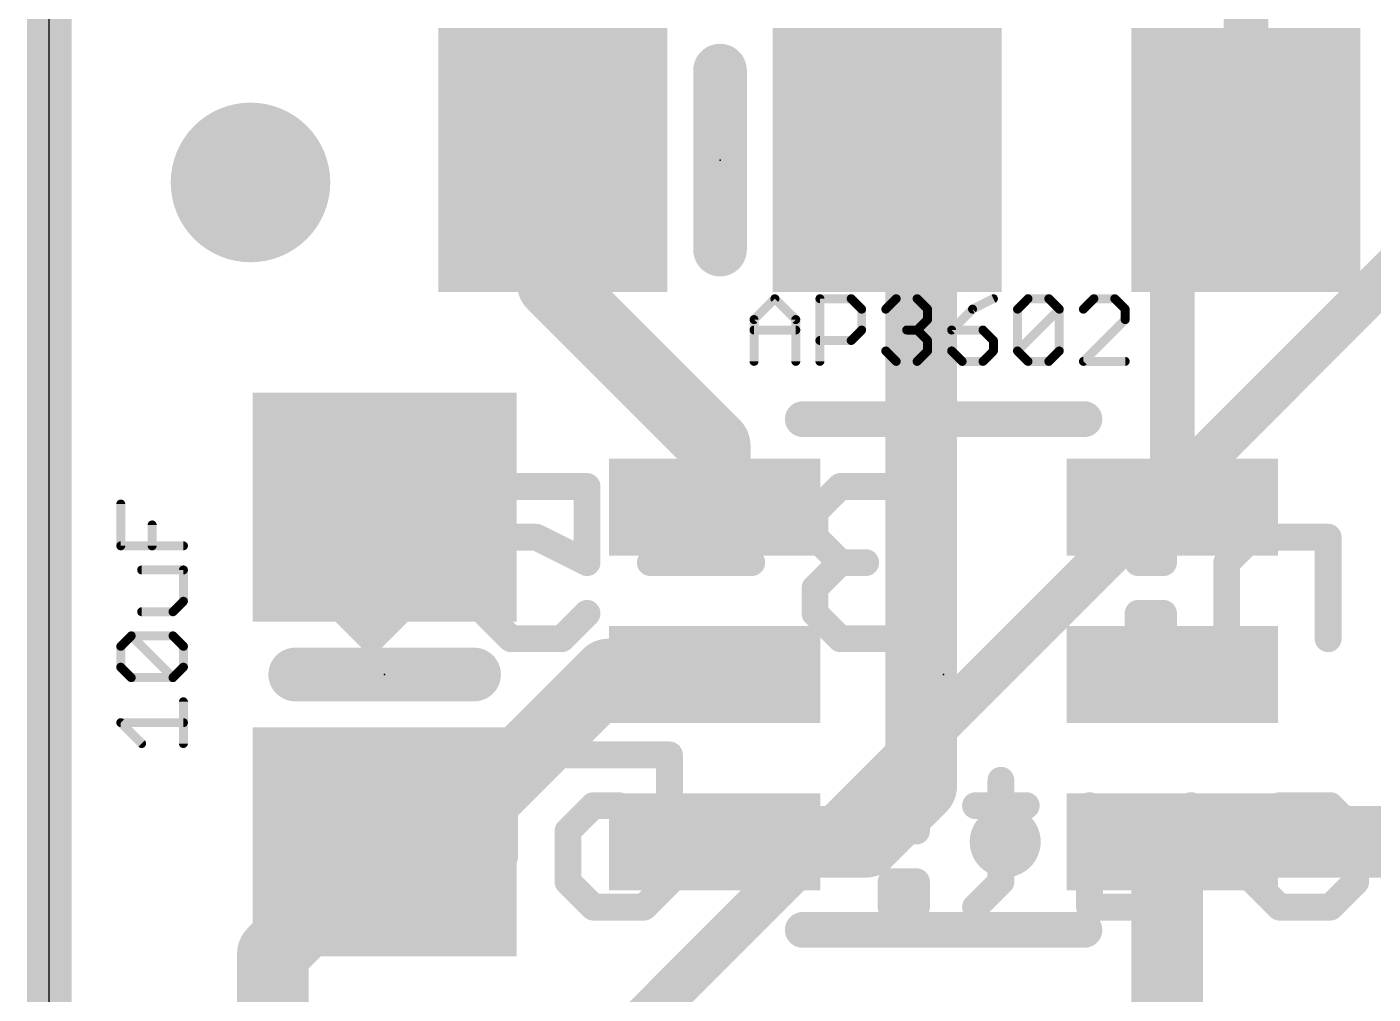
# Model space of a CAD drawing. Extents: x -0.1 to 11.9, y -0.1 to 15.5.
# Drawn here: x -0.13 to 7.52, y 4.79 to 10.28 of the extents above; entities that cross this region are included whole.
import ezdxf

# ---------------------------------------------------------------- set-up
doc = ezdxf.new("R2010")
doc.units = 0
for name, color, linetype in [('1', 12, 'CONTINUOUS'), ('16', 132, 'CONTINUOUS'), ('18', 110, 'CONTINUOUS'), ('20', 53, 'CONTINUOUS'), ('21', 40, 'CONTINUOUS'), ('22', 6, 'CONTINUOUS'), ('23', 53, 'CONTINUOUS'), ('27', 253, 'CONTINUOUS')]:
    doc.layers.add(name, color=color, linetype=linetype)

# ---------------------------------------------------------------- blocks, each defined once
blk = doc.blocks.new('RECT')
blk.add_solid([(-0.5, -0.5), (0.5, -0.5), (-0.5, 0.5), (0.5, 0.5)])
blk = doc.blocks.new('ROUNDV')
at = {"const_width": 0.5}
blk.add_lwpolyline([(0, -0.25, 1), (0, 0.25, 1), (0, -0.25)], format="xyb", dxfattribs=at)

msp = doc.modelspace()

# ---------------------------------------------------------------- linework, layer by layer
at = {"layer": '1'}
for points, const_width in [([(0, 15.367), (0, 0)], 0.254), ([(6.797, 9.525), (6.797, 10.734)], 0.254), ([(2.86, 8.824), (2.86, 9.525)], 0.4064), ([(4.953, 9.332), (4.76, 9.525)], 0.4064), ([(6.38, 9.108), (6.797, 9.525)], 0.254), ([(4.953, 5.969), (4.953, 9.332)], 0.4064), ([(6.38, 7.554), (6.38, 9.108)], 0.254), ([(3.78, 7.904), (2.86, 8.824)], 0.4064), ([(3.78, 7.554), (3.78, 7.904)], 0.4064), ([(2.225, 5.654), (3.175, 6.604)], 0.4064), ([(3.175, 6.604), (3.78, 6.604)], 0.4064), ([(4.638, 5.654), (4.953, 5.969)], 0.4064), ([(1.27, 5.019), (1.905, 5.654)], 0.4064), ([(1.905, 5.654), (2.225, 5.654)], 0.4064), ([(3.78, 5.654), (4.638, 5.654)], 0.4064), ([(6.35, 5.624), (6.38, 5.654)], 0.4064), ([(6.35, 2.54), (6.35, 5.624)], 0.4064), ([(6.38, 5.654), (8.636, 5.654)], 0.4064), ([(1.27, 2.54), (1.27, 5.019)], 0.4064)]:
    msp.add_lwpolyline(points, dxfattribs=dict(at, const_width=const_width))
for points, const_width in [([(2.9616, 9.525, 1), (2.7584, 9.525)], 0.2032), ([(4.8318, 9.5968, 1), (4.6882, 9.4532)], 0.2032), ([(6.8419, 9.4801, 1), (6.7521, 9.5699)], 0.127), ([(6.7335, 9.525, 1), (6.8605, 9.525)], 0.127), ([(5.0546, 9.332, 1), (4.8514, 9.332)], 0.2032), ([(4.8812, 9.2602, 1), (5.0248, 9.4038)], 0.2032), ([(6.4435, 9.108, 1), (6.3165, 9.108)], 0.127), ([(6.3351, 9.1529, 1), (6.4249, 9.0631)], 0.127), ([(2.9318, 8.8958, 1), (2.7882, 8.7522)], 0.2032), ([(2.7584, 8.824, 1), (2.9616, 8.824)], 0.2032), ([(3.8816, 7.904, 1), (3.6784, 7.904)], 0.2032), ([(3.7082, 7.8322, 1), (3.8518, 7.9758)], 0.2032), ([(3.6784, 7.554, 1), (3.8816, 7.554)], 0.2032), ([(6.3165, 7.554, 1), (6.4435, 7.554)], 0.127), ([(3.175, 6.7056, 1), (3.175, 6.5024)], 0.2032), ([(3.2468, 6.5322, 1), (3.1032, 6.6758)], 0.2032), ([(3.78, 6.5024, 1), (3.78, 6.7056)], 0.2032), ([(5.0248, 5.8972, 1), (4.8812, 6.0408)], 0.2032), ([(4.8514, 5.969, 1), (5.0546, 5.969)], 0.2032), ([(1.905, 5.7556, 1), (1.905, 5.5524)], 0.2032), ([(1.9768, 5.5822, 1), (1.8332, 5.7258)], 0.2032), ([(2.1532, 5.7258, 1), (2.2968, 5.5822)], 0.2032), ([(2.225, 5.5524, 1), (2.225, 5.7556)], 0.2032), ([(3.78, 5.7556, 1), (3.78, 5.5524)], 0.2032), ([(4.5662, 5.7258, 1), (4.7098, 5.5822)], 0.2032), ([(4.638, 5.5524, 1), (4.638, 5.7556)], 0.2032), ([(6.4516, 5.624, 1), (6.2484, 5.624)], 0.2032), ([(6.38, 5.7556, 1), (6.38, 5.5524)], 0.2032), ([(6.4518, 5.5822, 1), (6.3082, 5.7258)], 0.2032), ([(6.2782, 5.6958, 1), (6.4218, 5.5522)], 0.2032), ([(1.3716, 5.019, 1), (1.1684, 5.019)], 0.2032), ([(1.1982, 5.0908, 1), (1.3418, 4.9472)], 0.2032)]:
    msp.add_lwpolyline(points, format="xyb", dxfattribs=dict(at, const_width=const_width))
at = {"layer": '16', "const_width": 0.254}
for points in [[(0, 15.367), (0, 0)], [(1.27, 2.54), (8.636, 9.906)]]:
    msp.add_lwpolyline(points, dxfattribs=at)
at = {"layer": '20'}
msp.add_line((0, 0), (0, 12.7), dxfattribs=at)
at = {"layer": '21'}
for points, const_width in [([(3.81, 10.033), (3.81, 9.017)], 0.3048), ([(5.88, 8.054), (4.28, 8.054)], 0.2032), ([(1.397, 6.604), (2.413, 6.604)], 0.3048), ([(4.28, 5.154), (5.88, 5.154)], 0.2032)]:
    msp.add_lwpolyline(points, dxfattribs=dict(at, const_width=const_width))
for points, const_width in [([(3.8862, 10.033, 1), (3.7338, 10.033)], 0.1524), ([(3.7338, 9.017, 1), (3.8862, 9.017)], 0.1524), ([(4.28, 8.1048, 1), (4.28, 8.0032)], 0.1016), ([(5.88, 8.0032, 1), (5.88, 8.1048)], 0.1016), ([(1.397, 6.6802, 1), (1.397, 6.5278)], 0.1524), ([(2.413, 6.5278, 1), (2.413, 6.6802)], 0.1524), ([(5.43, 5.554, 1), (5.43, 5.754, 1), (5.43, 5.554)], 0.2032), ([(4.28, 5.2048, 1), (4.28, 5.1032)], 0.1016), ([(5.88, 5.1032, 1), (5.88, 5.2048)], 0.1016)]:
    msp.add_lwpolyline(points, format="xyb", dxfattribs=dict(at, const_width=const_width))
at = {"layer": '22', "const_width": 0.1524}
for points in [[(1.5431, 7.0953), (1.5431, 7.6715)], [(2.1193, 7.6715), (2.1193, 7.0953)], [(2.4786, 7.6715), (3.0548, 7.6715)], [(3.0548, 7.6715), (3.0548, 7.2394)], [(4.4937, 7.6715), (4.3496, 7.5275)], [(4.7818, 7.6715), (4.4937, 7.6715)], [(4.9258, 7.5275), (4.7818, 7.6715)], [(4.3496, 7.5275), (4.3496, 7.3834)], [(2.6226, 7.3834), (2.4786, 7.2394)], [(2.7667, 7.3834), (2.6226, 7.3834)], [(3.0548, 7.2394), (2.7667, 7.3834)], [(4.3496, 7.3834), (4.4937, 7.2394)], [(6.3291, 7.3834), (6.1851, 7.3834)], [(6.1851, 7.3834), (6.1851, 7.2394)], [(6.3291, 7.2394), (6.3291, 7.3834)], [(6.8325, 7.3834), (6.6884, 7.2394)], [(7.2646, 7.3834), (6.8325, 7.3834)], [(7.2646, 6.8072), (7.2646, 7.3834)], [(2.4786, 7.2394), (2.4786, 6.9513)], [(3.9903, 7.2394), (3.4141, 7.2394)], [(4.4937, 7.2394), (4.3496, 7.0953)], [(4.4937, 7.2394), (4.6377, 7.2394)], [(6.1851, 7.2394), (6.3291, 7.2394)], [(6.6884, 7.2394), (6.6884, 6.8072)], [(1.8312, 6.8072), (1.5431, 7.0953)], [(2.1193, 7.0953), (1.8312, 6.8072)], [(4.3496, 7.0953), (4.3496, 6.9513)], [(2.4786, 6.9513), (2.6226, 6.8072)], [(2.9108, 6.8072), (3.0548, 6.9513)], [(4.3496, 6.9513), (4.4937, 6.8072)], [(4.7818, 6.8072), (4.9258, 6.9513)], [(6.3291, 6.9513), (6.1851, 6.9513)], [(6.1851, 6.9513), (6.1851, 6.8072)], [(6.3291, 6.8072), (6.3291, 6.9513)], [(2.6226, 6.8072), (2.9108, 6.8072)], [(4.4937, 6.8072), (4.7818, 6.8072)], [(6.1851, 6.8072), (6.3291, 6.8072)], [(2.0108, 5.5713), (2.0108, 6.1475)], [(2.587, 6.1475), (2.587, 5.5713)], [(2.9463, 6.1475), (3.5226, 6.1475)], [(3.5226, 6.1475), (3.5226, 5.7154)], [(5.4055, 6.0035), (5.4055, 5.4273)], [(3.0904, 5.8594), (2.9463, 5.7154)], [(3.2345, 5.8594), (3.0904, 5.8594)], [(3.5226, 5.7154), (3.2345, 5.8594)], [(4.9258, 5.8594), (4.7818, 5.8594)], [(4.7818, 5.8594), (4.7818, 5.7154)], [(4.9258, 5.7154), (4.9258, 5.8594)], [(5.5495, 5.8594), (5.2614, 5.8594)], [(5.9088, 5.2832), (5.9088, 5.8594)], [(6.485, 5.8594), (6.485, 5.4273)], [(6.8443, 5.7154), (6.9884, 5.8594)], [(6.9884, 5.8594), (7.2765, 5.8594)], [(7.2765, 5.8594), (7.4206, 5.7154)], [(2.9463, 5.7154), (2.9463, 5.4273)], [(4.7818, 5.7154), (4.9258, 5.7154)], [(6.8443, 5.4273), (6.8443, 5.7154)], [(7.4206, 5.7154), (7.4206, 5.4273)], [(2.2989, 5.2832), (2.0108, 5.5713)], [(2.587, 5.5713), (2.2989, 5.2832)], [(2.9463, 5.4273), (3.0904, 5.2832)], [(3.3785, 5.2832), (3.5226, 5.4273)], [(4.9258, 5.4273), (4.7818, 5.4273)], [(4.7818, 5.4273), (4.7818, 5.2832)], [(4.9258, 5.2832), (4.9258, 5.4273)], [(5.4055, 5.4273), (5.2614, 5.2832)], [(6.485, 5.4273), (6.341, 5.2832)], [(6.9884, 5.2832), (6.8443, 5.4273)], [(7.4206, 5.4273), (7.2765, 5.2832)], [(3.0904, 5.2832), (3.3785, 5.2832)], [(4.7818, 5.2832), (4.9258, 5.2832)], [(6.341, 5.2832), (5.9088, 5.2832)], [(7.2765, 5.2832), (6.9884, 5.2832)]]:
    msp.add_lwpolyline(points, dxfattribs=at)
at = {"layer": '22', "const_width": 0.0762}
for points in [[(1.5812, 7.6715, 1), (1.505, 7.6715)], [(2.1574, 7.6715, 1), (2.0812, 7.6715)], [(2.4786, 7.7096, 1), (2.4786, 7.6334)], [(3.0929, 7.6715, 1), (3.0167, 7.6715)], [(3.0548, 7.6334, 1), (3.0548, 7.7096)], [(4.4937, 7.7096, 1), (4.4937, 7.6334)], [(4.5206, 7.6446, 1), (4.4667, 7.6985)], [(4.8087, 7.6985, 1), (4.7548, 7.6446)], [(4.7818, 7.6334, 1), (4.7818, 7.7096)], [(4.3877, 7.5275, 1), (4.3115, 7.5275)], [(4.3227, 7.5544, 1), (4.3766, 7.5005)], [(4.8989, 7.5005, 1), (4.9528, 7.5544)], [(2.6226, 7.4215, 1), (2.6226, 7.3453)], [(2.6496, 7.3565, 1), (2.5957, 7.4104)], [(2.7837, 7.4175, 1), (2.7497, 7.3493)], [(2.7667, 7.3453, 1), (2.7667, 7.4215)], [(4.3766, 7.4104, 1), (4.3227, 7.3565)], [(4.3115, 7.3834, 1), (4.3877, 7.3834)], [(6.1851, 7.4215, 1), (6.1851, 7.3453)], [(6.2232, 7.3834, 1), (6.147, 7.3834)], [(6.3672, 7.3834, 1), (6.291, 7.3834)], [(6.3291, 7.3453, 1), (6.3291, 7.4215)], [(6.8325, 7.4215, 1), (6.8325, 7.3453)], [(6.8594, 7.3565, 1), (6.8055, 7.4104)], [(7.3027, 7.3834, 1), (7.2265, 7.3834)], [(7.2646, 7.3453, 1), (7.2646, 7.4215)], [(2.4516, 7.2663, 1), (2.5055, 7.2124)], [(2.5167, 7.2394, 1), (2.4405, 7.2394)], [(3.0167, 7.2394, 1), (3.0929, 7.2394)], [(3.0378, 7.2053, 1), (3.0718, 7.2734)], [(3.4141, 7.2775, 1), (3.4141, 7.2013)], [(3.9903, 7.2013, 1), (3.9903, 7.2775)], [(4.4937, 7.2775, 1), (4.4937, 7.2013)], [(4.5206, 7.2124, 1), (4.4667, 7.2663)], [(4.4667, 7.2124, 1), (4.5206, 7.2663)], [(4.6377, 7.2013, 1), (4.6377, 7.2775)], [(6.1851, 7.2775, 1), (6.1851, 7.2013)], [(6.147, 7.2394, 1), (6.2232, 7.2394)], [(6.291, 7.2394, 1), (6.3672, 7.2394)], [(6.3291, 7.2013, 1), (6.3291, 7.2775)], [(6.7265, 7.2394, 1), (6.6503, 7.2394)], [(6.6615, 7.2663, 1), (6.7154, 7.2124)], [(1.57, 7.1223, 1), (1.5161, 7.0684)], [(1.505, 7.0953, 1), (1.5812, 7.0953)], [(2.0812, 7.0953, 1), (2.1574, 7.0953)], [(2.1462, 7.0684, 1), (2.0923, 7.1223)], [(4.3877, 7.0953, 1), (4.3115, 7.0953)], [(4.3227, 7.1223, 1), (4.3766, 7.0684)], [(2.5055, 6.9782, 1), (2.4516, 6.9243)], [(2.4405, 6.9513, 1), (2.5167, 6.9513)], [(3.0817, 6.9243, 1), (3.0279, 6.9782)], [(4.3766, 6.9782, 1), (4.3227, 6.9243)], [(4.3115, 6.9513, 1), (4.3877, 6.9513)], [(4.9528, 6.9243, 1), (4.8989, 6.9782)], [(6.1851, 6.9894, 1), (6.1851, 6.9132)], [(6.2232, 6.9513, 1), (6.147, 6.9513)], [(6.3672, 6.9513, 1), (6.291, 6.9513)], [(6.3291, 6.9132, 1), (6.3291, 6.9894)], [(2.6226, 6.8453, 1), (2.6226, 6.7691)], [(2.9108, 6.7691, 1), (2.9108, 6.8453)], [(4.4937, 6.8453, 1), (4.4937, 6.7691)], [(4.7818, 6.7691, 1), (4.7818, 6.8453)], [(6.1851, 6.8453, 1), (6.1851, 6.7691)], [(6.3291, 6.7691, 1), (6.3291, 6.8453)], [(1.8042, 6.8341, 1), (1.8581, 6.7803)], [(1.8042, 6.7803, 1), (1.8581, 6.8341)], [(2.5957, 6.7803, 1), (2.6496, 6.8341)], [(2.8838, 6.8341, 1), (2.9377, 6.7803)], [(4.4667, 6.7803, 1), (4.5206, 6.8341)], [(4.7548, 6.8341, 1), (4.8087, 6.7803)], [(6.147, 6.8072, 1), (6.2232, 6.8072)], [(6.291, 6.8072, 1), (6.3672, 6.8072)], [(6.6503, 6.8072, 1), (6.7265, 6.8072)], [(7.2265, 6.8072, 1), (7.3027, 6.8072)], [(2.0489, 6.1475, 1), (1.9727, 6.1475)], [(2.6251, 6.1475, 1), (2.5489, 6.1475)], [(2.9463, 6.1856, 1), (2.9463, 6.1094)], [(3.5607, 6.1475, 1), (3.4845, 6.1475)], [(3.5226, 6.1094, 1), (3.5226, 6.1856)], [(5.4436, 6.0035, 1), (5.3674, 6.0035)], [(3.0904, 5.8975, 1), (3.0904, 5.8213)], [(3.1173, 5.8325, 1), (3.0635, 5.8864)], [(3.2515, 5.8935, 1), (3.2174, 5.8253)], [(3.2345, 5.8213, 1), (3.2345, 5.8975)], [(4.7818, 5.8975, 1), (4.7818, 5.8213)], [(4.8199, 5.8594, 1), (4.7437, 5.8594)], [(4.9639, 5.8594, 1), (4.8877, 5.8594)], [(4.9258, 5.8213, 1), (4.9258, 5.8975)], [(5.2614, 5.8975, 1), (5.2614, 5.8213)], [(5.5495, 5.8213, 1), (5.5495, 5.8975)], [(5.9469, 5.8594, 1), (5.8707, 5.8594)], [(6.5231, 5.8594, 1), (6.4469, 5.8594)], [(6.9884, 5.8975, 1), (6.9884, 5.8213)], [(7.0153, 5.8325, 1), (6.9614, 5.8864)], [(7.3034, 5.8864, 1), (7.2496, 5.8325)], [(7.2765, 5.8213, 1), (7.2765, 5.8975)], [(2.9844, 5.7154, 1), (2.9082, 5.7154)], [(2.9194, 5.7423, 1), (2.9733, 5.6884)], [(3.4845, 5.7154, 1), (3.5607, 5.7154)], [(3.5055, 5.6813, 1), (3.5396, 5.7494)], [(4.7818, 5.7535, 1), (4.7818, 5.6773)], [(4.7437, 5.7154, 1), (4.8199, 5.7154)], [(4.8877, 5.7154, 1), (4.9639, 5.7154)], [(4.9258, 5.6773, 1), (4.9258, 5.7535)], [(6.8824, 5.7154, 1), (6.8062, 5.7154)], [(6.8174, 5.7423, 1), (6.8713, 5.6884)], [(7.4587, 5.7154, 1), (7.3825, 5.7154)], [(7.3936, 5.6884, 1), (7.4475, 5.7423)], [(2.0378, 5.5983, 1), (1.9839, 5.5444)], [(1.9727, 5.5713, 1), (2.0489, 5.5713)], [(2.5489, 5.5713, 1), (2.6251, 5.5713)], [(2.614, 5.5444, 1), (2.5601, 5.5983)], [(2.9733, 5.4542, 1), (2.9194, 5.4003)], [(2.9082, 5.4273, 1), (2.9844, 5.4273)], [(3.5495, 5.4003, 1), (3.4956, 5.4542)], [(4.7818, 5.4654, 1), (4.7818, 5.3892)], [(4.8199, 5.4273, 1), (4.7437, 5.4273)], [(4.9639, 5.4273, 1), (4.8877, 5.4273)], [(4.9258, 5.3892, 1), (4.9258, 5.4654)], [(5.3674, 5.4273, 1), (5.4436, 5.4273)], [(5.4324, 5.4003, 1), (5.3785, 5.4542)], [(6.4469, 5.4273, 1), (6.5231, 5.4273)], [(6.512, 5.4003, 1), (6.4581, 5.4542)], [(6.8713, 5.4542, 1), (6.8174, 5.4003)], [(6.8062, 5.4273, 1), (6.8824, 5.4273)], [(7.3825, 5.4273, 1), (7.4587, 5.4273)], [(7.4475, 5.4003, 1), (7.3936, 5.4542)], [(3.0904, 5.3213, 1), (3.0904, 5.2451)], [(3.3785, 5.2451, 1), (3.3785, 5.3213)], [(4.7818, 5.3213, 1), (4.7818, 5.2451)], [(4.9258, 5.2451, 1), (4.9258, 5.3213)], [(5.9088, 5.3213, 1), (5.9088, 5.2451)], [(6.341, 5.2451, 1), (6.341, 5.3213)], [(6.9884, 5.3213, 1), (6.9884, 5.2451)], [(7.2765, 5.2451, 1), (7.2765, 5.3213)], [(2.272, 5.3101, 1), (2.3259, 5.2563)], [(2.272, 5.2563, 1), (2.3259, 5.3101)], [(3.0635, 5.2563, 1), (3.1173, 5.3101)], [(3.3516, 5.3101, 1), (3.4055, 5.2563)], [(4.7437, 5.2832, 1), (4.8199, 5.2832)], [(4.8877, 5.2832, 1), (4.9639, 5.2832)], [(5.2345, 5.3101, 1), (5.2884, 5.2563)], [(5.8707, 5.2832, 1), (5.9469, 5.2832)], [(6.314, 5.3101, 1), (6.3679, 5.2563)], [(6.9614, 5.2563, 1), (7.0153, 5.3101)], [(7.2496, 5.3101, 1), (7.3034, 5.2563)]]:
    msp.add_lwpolyline(points, format="xyb", dxfattribs=at)
at = {"layer": '23'}
for p in [(3.81, 9.525), (1.905, 6.604), (5.08, 6.604)]:
    msp.add_point(p, dxfattribs=at)
at = {"layer": '27', "const_width": 0.0508}
for points in [[(4.0032, 8.6193), (4.1218, 8.7379)], [(4.1218, 8.7379), (4.2404, 8.6193)], [(4.3774, 8.382), (4.3774, 8.7379)], [(4.3774, 8.7379), (4.5553, 8.7379)], [(4.5553, 8.7379), (4.6146, 8.6786)], [(4.7516, 8.6786), (4.8109, 8.7379)], [(4.8109, 8.7379), (4.9295, 8.7379)], [(4.9295, 8.7379), (4.9888, 8.6786)], [(5.363, 8.7379), (5.2444, 8.6786)], [(5.5, 8.6786), (5.5593, 8.7379)], [(5.5593, 8.7379), (5.6779, 8.7379)], [(5.6779, 8.7379), (5.7372, 8.6786)], [(5.9335, 8.7379), (5.8742, 8.6786)], [(6.0521, 8.7379), (5.9335, 8.7379)], [(6.1115, 8.6786), (6.0521, 8.7379)], [(4.0032, 8.382), (4.0032, 8.6193)], [(4.2404, 8.6193), (4.2404, 8.382)], [(4.6146, 8.6786), (4.6146, 8.56)], [(4.9888, 8.6193), (4.9295, 8.56)], [(4.9888, 8.6786), (4.9888, 8.6193)], [(5.2444, 8.6786), (5.1258, 8.56)], [(5.5, 8.4413), (5.5, 8.6786)], [(5.5, 8.4413), (5.7372, 8.6786)], [(5.7372, 8.6786), (5.7372, 8.4413)], [(5.8742, 8.382), (6.1115, 8.6193)], [(6.1115, 8.6193), (6.1115, 8.6786)], [(4.0032, 8.56), (4.2404, 8.56)], [(4.6146, 8.56), (4.5553, 8.5006)], [(4.9295, 8.56), (4.8702, 8.56)], [(4.9295, 8.56), (4.9888, 8.5006)], [(5.1258, 8.56), (5.1258, 8.4413)], [(5.3037, 8.56), (5.1258, 8.56)], [(5.363, 8.5006), (5.3037, 8.56)], [(4.5553, 8.5006), (4.3774, 8.5006)], [(4.9888, 8.5006), (4.9888, 8.4413)], [(5.363, 8.4413), (5.363, 8.5006)], [(4.8109, 8.382), (4.7516, 8.4413)], [(4.9888, 8.4413), (4.9295, 8.382)], [(5.1258, 8.4413), (5.1851, 8.382)], [(5.3037, 8.382), (5.363, 8.4413)], [(5.5593, 8.382), (5.5, 8.4413)], [(5.7372, 8.4413), (5.6779, 8.382)], [(4.9295, 8.382), (4.8109, 8.382)], [(5.1851, 8.382), (5.3037, 8.382)], [(5.6779, 8.382), (5.5593, 8.382)], [(6.1115, 8.382), (5.8742, 8.382)], [(0.4061, 7.3347), (0.4061, 7.572)], [(0.5841, 7.3347), (0.5841, 7.4533)], [(0.762, 7.3347), (0.4061, 7.3347)], [(0.762, 7.1978), (0.5247, 7.1978)], [(0.762, 7.0198), (0.762, 7.1978)], [(0.7027, 6.9605), (0.762, 7.0198)], [(0.5247, 6.9605), (0.7027, 6.9605)], [(0.4061, 6.7642), (0.4654, 6.8235)], [(0.4654, 6.8235), (0.7027, 6.8235)], [(0.7027, 6.5863), (0.4654, 6.8235)], [(0.7027, 6.8235), (0.762, 6.7642)], [(0.4061, 6.6456), (0.4061, 6.7642)], [(0.762, 6.7642), (0.762, 6.6456)], [(0.4654, 6.5863), (0.4061, 6.6456)], [(0.762, 6.6456), (0.7027, 6.5863)], [(0.7027, 6.5863), (0.4654, 6.5863)], [(0.762, 6.2121), (0.762, 6.4493)], [(0.5247, 6.2121), (0.4061, 6.3307)], [(0.4061, 6.3307), (0.762, 6.3307)]]:
    msp.add_lwpolyline(points, dxfattribs=at)
at = {"layer": '27', "const_width": 0.0254}
for points in [[(4.1308, 8.7469, 1), (4.1128, 8.7289)], [(4.1308, 8.7289, 1), (4.1128, 8.7469)], [(4.3901, 8.7379, 1), (4.3647, 8.7379)], [(4.3774, 8.7506, 1), (4.3774, 8.7252)], [(4.5643, 8.7469, 1), (4.5463, 8.7289)], [(4.5553, 8.7252, 1), (4.5553, 8.7506)], [(4.8109, 8.7506, 1), (4.8109, 8.7252)], [(4.8199, 8.7289, 1), (4.8019, 8.7469)], [(4.9385, 8.7469, 1), (4.9205, 8.7289)], [(4.9295, 8.7252, 1), (4.9295, 8.7506)], [(5.3687, 8.7265, 1), (5.3574, 8.7493)], [(5.5593, 8.7506, 1), (5.5593, 8.7252)], [(5.5683, 8.7289, 1), (5.5503, 8.7469)], [(5.6869, 8.7469, 1), (5.6689, 8.7289)], [(5.6779, 8.7252, 1), (5.6779, 8.7506)], [(5.9335, 8.7506, 1), (5.9335, 8.7252)], [(5.9425, 8.7289, 1), (5.9245, 8.7469)], [(6.0611, 8.7469, 1), (6.0432, 8.7289)], [(6.0521, 8.7252, 1), (6.0521, 8.7506)], [(4.0159, 8.6193, 1), (3.9905, 8.6193)], [(3.9942, 8.6282, 1), (4.0121, 8.6103)], [(4.2531, 8.6193, 1), (4.2277, 8.6193)], [(4.2314, 8.6103, 1), (4.2494, 8.6282)], [(4.6273, 8.6786, 1), (4.6019, 8.6786)], [(4.6056, 8.6696, 1), (4.6236, 8.6876)], [(4.7426, 8.6876, 1), (4.7605, 8.6696)], [(5.0015, 8.6786, 1), (4.9761, 8.6786)], [(4.9799, 8.6696, 1), (4.9978, 8.6876)], [(4.9978, 8.6103, 1), (4.9799, 8.6282)], [(5.2387, 8.6899, 1), (5.2501, 8.6672)], [(5.2534, 8.6696, 1), (5.2354, 8.6876)], [(5.5127, 8.6786, 1), (5.4873, 8.6786)], [(5.491, 8.6876, 1), (5.509, 8.6696)], [(5.7499, 8.6786, 1), (5.7245, 8.6786)], [(5.7462, 8.6696, 1), (5.7283, 8.6876)], [(5.7283, 8.6696, 1), (5.7462, 8.6876)], [(5.8652, 8.6876, 1), (5.8832, 8.6696)], [(6.1242, 8.6786, 1), (6.0988, 8.6786)], [(6.1025, 8.6696, 1), (6.1204, 8.6876)], [(6.1204, 8.6103, 1), (6.1025, 8.6282)], [(4.0032, 8.5727, 1), (4.0032, 8.5473)], [(4.2404, 8.5473, 1), (4.2404, 8.5727)], [(4.6019, 8.56, 1), (4.6273, 8.56)], [(4.6236, 8.551, 1), (4.6056, 8.5689)], [(4.8702, 8.5727, 1), (4.8702, 8.5473)], [(4.9385, 8.5689, 1), (4.9205, 8.551)], [(4.9205, 8.5689, 1), (4.9385, 8.551)], [(4.9295, 8.5473, 1), (4.9295, 8.5727)], [(4.9761, 8.6193, 1), (5.0015, 8.6193)], [(5.1385, 8.56, 1), (5.1131, 8.56)], [(5.1258, 8.5727, 1), (5.1258, 8.5473)], [(5.1168, 8.5689, 1), (5.1348, 8.551)], [(5.3127, 8.5689, 1), (5.2947, 8.551)], [(5.3037, 8.5473, 1), (5.3037, 8.5727)], [(6.0988, 8.6193, 1), (6.1242, 8.6193)], [(4.3774, 8.5133, 1), (4.3774, 8.4879)], [(4.5463, 8.5096, 1), (4.5643, 8.4917)], [(4.5553, 8.4879, 1), (4.5553, 8.5133)], [(5.0015, 8.5006, 1), (4.9761, 8.5006)], [(4.9799, 8.4917, 1), (4.9978, 8.5096)], [(5.3757, 8.5006, 1), (5.3503, 8.5006)], [(5.3541, 8.4917, 1), (5.372, 8.5096)], [(4.7605, 8.4503, 1), (4.7426, 8.4323)], [(4.9761, 8.4413, 1), (5.0015, 8.4413)], [(4.9978, 8.4323, 1), (4.9799, 8.4503)], [(5.1348, 8.4503, 1), (5.1168, 8.4323)], [(5.1131, 8.4413, 1), (5.1385, 8.4413)], [(5.3503, 8.4413, 1), (5.3757, 8.4413)], [(5.372, 8.4323, 1), (5.3541, 8.4503)], [(5.509, 8.4503, 1), (5.491, 8.4323)], [(5.491, 8.4503, 1), (5.509, 8.4323)], [(5.4873, 8.4413, 1), (5.5127, 8.4413)], [(5.7245, 8.4413, 1), (5.7499, 8.4413)], [(5.7462, 8.4323, 1), (5.7283, 8.4503)], [(3.9905, 8.382, 1), (4.0159, 8.382)], [(4.2277, 8.382, 1), (4.2531, 8.382)], [(4.3647, 8.382, 1), (4.3901, 8.382)], [(4.8109, 8.3947, 1), (4.8109, 8.3693)], [(4.8019, 8.373, 1), (4.8199, 8.391)], [(4.9205, 8.391, 1), (4.9385, 8.373)], [(4.9295, 8.3693, 1), (4.9295, 8.3947)], [(5.1851, 8.3947, 1), (5.1851, 8.3693)], [(5.1761, 8.373, 1), (5.1941, 8.391)], [(5.2947, 8.391, 1), (5.3127, 8.373)], [(5.3037, 8.3693, 1), (5.3037, 8.3947)], [(5.5593, 8.3947, 1), (5.5593, 8.3693)], [(5.5503, 8.373, 1), (5.5683, 8.391)], [(5.6689, 8.391, 1), (5.6869, 8.373)], [(5.6779, 8.3693, 1), (5.6779, 8.3947)], [(5.8742, 8.3947, 1), (5.8742, 8.3693)], [(5.8652, 8.391, 1), (5.8832, 8.373)], [(6.1115, 8.3693, 1), (6.1115, 8.3947)], [(0.4188, 7.572, 1), (0.3934, 7.572)], [(0.5968, 7.4533, 1), (0.5714, 7.4533)], [(0.4061, 7.3474, 1), (0.4061, 7.322)], [(0.3934, 7.3347, 1), (0.4188, 7.3347)], [(0.5714, 7.3347, 1), (0.5968, 7.3347)], [(0.762, 7.322, 1), (0.762, 7.3474)], [(0.5247, 7.2104, 1), (0.5247, 7.1851)], [(0.7747, 7.1978, 1), (0.7493, 7.1978)], [(0.762, 7.1851, 1), (0.762, 7.2104)], [(0.771, 7.0108, 1), (0.753, 7.0288)], [(0.5247, 6.9732, 1), (0.5247, 6.9478)], [(0.6937, 6.9695, 1), (0.7117, 6.9515)], [(0.7027, 6.9478, 1), (0.7027, 6.9732)], [(0.7493, 7.0198, 1), (0.7747, 7.0198)], [(0.4654, 6.8362, 1), (0.4654, 6.8108)], [(0.4744, 6.8325, 1), (0.4564, 6.8146)], [(0.4744, 6.8146, 1), (0.4564, 6.8325)], [(0.7117, 6.8325, 1), (0.6937, 6.8146)], [(0.7027, 6.8108, 1), (0.7027, 6.8362)], [(0.4188, 6.7642, 1), (0.3934, 6.7642)], [(0.3971, 6.7732, 1), (0.4151, 6.7552)], [(0.7747, 6.7642, 1), (0.7493, 6.7642)], [(0.753, 6.7552, 1), (0.771, 6.7732)], [(0.4151, 6.6546, 1), (0.3971, 6.6366)], [(0.3934, 6.6456, 1), (0.4188, 6.6456)], [(0.7493, 6.6456, 1), (0.7747, 6.6456)], [(0.771, 6.6366, 1), (0.753, 6.6546)], [(0.4654, 6.599, 1), (0.4654, 6.5736)], [(0.4564, 6.5773, 1), (0.4744, 6.5953)], [(0.6937, 6.5953, 1), (0.7117, 6.5773)], [(0.6937, 6.5773, 1), (0.7117, 6.5953)], [(0.7027, 6.5736, 1), (0.7027, 6.599)], [(0.7747, 6.4493, 1), (0.7493, 6.4493)], [(0.4151, 6.3397, 1), (0.3971, 6.3217)], [(0.4061, 6.3434, 1), (0.4061, 6.318)], [(0.762, 6.318, 1), (0.762, 6.3434)], [(0.5158, 6.2031, 1), (0.5337, 6.221)], [(0.7493, 6.2121, 1), (0.7747, 6.2121)]]:
    msp.add_lwpolyline(points, format="xyb", dxfattribs=at)

# ---------------------------------------------------------------- block references
at = {"layer": '1', "xscale": 1.3, "yscale": 1.5}
for p in [(2.86, 9.525), (4.76, 9.525)]:
    msp.add_blockref('RECT', p, dxfattribs=at)
at = {"layer": '1'}
for p, xscale, yscale, rotation in [((6.797, 9.525), 1.3, 1.5, 180), ((1.905, 7.554), 1.3, 1.5, 90), ((3.78, 7.554), 0.55, 1.2, 90), ((6.38, 7.554), 0.55, 1.2, 90), ((3.78, 6.604), 0.55, 1.2, 90), ((6.38, 6.604), 0.55, 1.2, 90), ((1.905, 5.654), 1.3, 1.5, 90), ((3.78, 5.654), 0.55, 1.2, 90), ((6.38, 5.654), 0.55, 1.2, 90)]:
    msp.add_blockref('RECT', p, dxfattribs=dict(at, xscale=xscale, yscale=yscale, rotation=rotation))
at = {"layer": '18', "xscale": 0.9064, "yscale": 0.9064}
msp.add_blockref('ROUNDV', (1.143, 9.398), dxfattribs=at)
msp.add_blockref('ROUNDV', (1.143, 9.398), dxfattribs=at)

doc.saveas('drawing.dxf')
